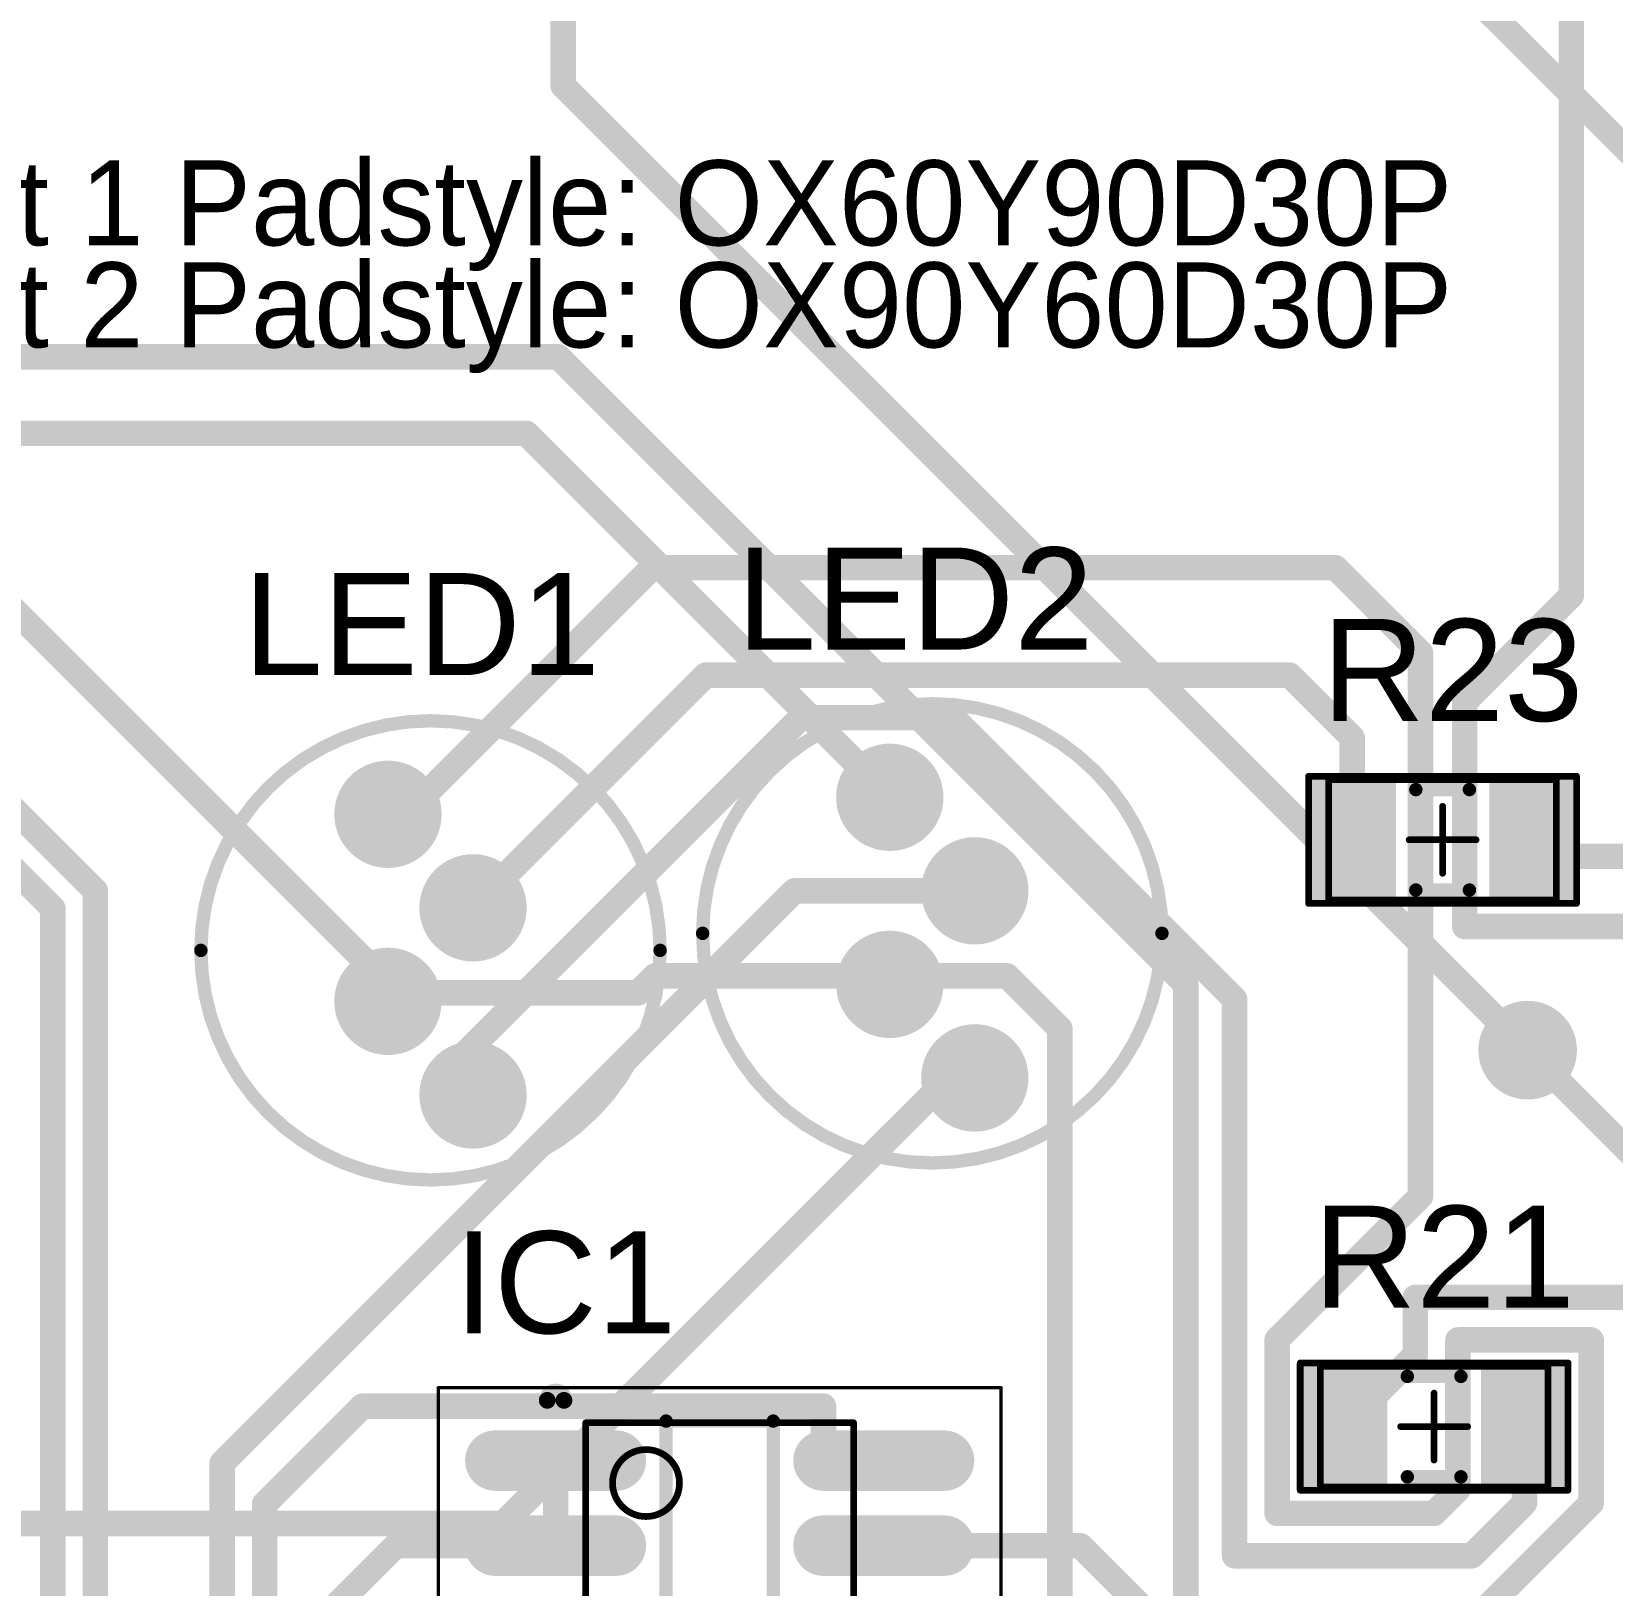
# Model space of a CAD drawing. Header units: millimetres. Extents: x 2.52 to 5.37, y 1.66 to 4.63.
# Drawn here: x 3.835 to 4.765, y 2.72 to 3.633 of the extents above; entities that cross this region are included whole.
import ezdxf

# ---------------------------------------------------------------- set-up
doc = ezdxf.new("R2010")
doc.units = ezdxf.units.MM
doc.header["$MEASUREMENT"] = 0
for name, color, linetype in [('BottomLayer', 5, 'Continuous'), ('BottomSolder', 6, 'Continuous'), ('Mechanical13', 56, 'Continuous'), ('Mechanical15', 56, 'Continuous'), ('Mechanical7', 56, 'Continuous'), ('MultiLayer', 9, 'Continuous'), ('PadHoleLayer', 156, 'Continuous'), ('TopLayer', 1, 'Continuous'), ('TopOverlay', 2, 'Continuous'), ('TopPaste', 8, 'Continuous'), ('TopSolder', 216, 'Continuous'), ('ViaHoleLayer', 16, 'Continuous')]:
    doc.layers.add(name, color=color, linetype=linetype)
doc.styles.add('Arial', font='arial.ttf', dxfattribs={"height": 0.2})

# ---------------------------------------------------------------- blocks, each defined once
blk = doc.blocks.new('L_154A4SUREQBFZGEC_1')
at = {"layer": 'BottomLayer'}
h = blk.add_hatch(color=5, dxfattribs=at)
edge = h.paths.add_edge_path()
edge.add_arc((-0.025, 0.08), 0.02756, 0, 360)
h = blk.add_hatch(color=5, dxfattribs=at)
edge = h.paths.add_edge_path()
edge.add_arc((0.025, 0.025), 0.02756, 0, 360)
h = blk.add_hatch(color=5, dxfattribs=at)
edge = h.paths.add_edge_path()
edge.add_arc((-0.025, -0.03), 0.02756, 0, 360)
h = blk.add_hatch(color=5, dxfattribs=at)
edge = h.paths.add_edge_path()
edge.add_arc((0.025, -0.085), 0.02756, 0, 360)
at = {"layer": 'BottomSolder'}
h = blk.add_hatch(color=6, dxfattribs=at)
edge = h.paths.add_edge_path()
edge.add_arc((-0.025, 0.08), 0.03156, 0, 360)
h = blk.add_hatch(color=6, dxfattribs=at)
edge = h.paths.add_edge_path()
edge.add_arc((0.025, 0.025), 0.03156, 0, 360)
h = blk.add_hatch(color=6, dxfattribs=at)
edge = h.paths.add_edge_path()
edge.add_arc((-0.025, -0.03), 0.03156, 0, 360)
h = blk.add_hatch(color=6, dxfattribs=at)
edge = h.paths.add_edge_path()
edge.add_arc((0.025, -0.085), 0.03156, 0, 360)
at = {"layer": 'MultiLayer'}
h = blk.add_hatch(color=9, dxfattribs=at)
edge = h.paths.add_edge_path()
edge.add_arc((-0.025, 0.08), 0.02756, 0, 360)
h = blk.add_hatch(color=9, dxfattribs=at)
edge = h.paths.add_edge_path()
edge.add_arc((0.025, 0.025), 0.02756, 0, 360)
h = blk.add_hatch(color=9, dxfattribs=at)
edge = h.paths.add_edge_path()
edge.add_arc((-0.025, -0.03), 0.02756, 0, 360)
h = blk.add_hatch(color=9, dxfattribs=at)
edge = h.paths.add_edge_path()
edge.add_arc((0.025, -0.085), 0.02756, 0, 360)
at = {"layer": 'PadHoleLayer'}
h = blk.add_hatch(color=156, dxfattribs=at)
edge = h.paths.add_edge_path()
edge.add_arc((-0.025, 0.08), 0.0175, 0, 360)
h = blk.add_hatch(color=156, dxfattribs=at)
edge = h.paths.add_edge_path()
edge.add_arc((0.025, 0.025), 0.0175, 0, 360)
h = blk.add_hatch(color=156, dxfattribs=at)
edge = h.paths.add_edge_path()
edge.add_arc((-0.025, -0.03), 0.0175, 0, 360)
h = blk.add_hatch(color=156, dxfattribs=at)
edge = h.paths.add_edge_path()
edge.add_arc((0.025, -0.085), 0.0175, 0, 360)
at = {"layer": 'TopLayer'}
h = blk.add_hatch(color=1, dxfattribs=at)
edge = h.paths.add_edge_path()
edge.add_arc((-0.025, 0.08), 0.02756, 0, 360)
h = blk.add_hatch(color=1, dxfattribs=at)
edge = h.paths.add_edge_path()
edge.add_arc((0.025, 0.025), 0.02756, 0, 360)
h = blk.add_hatch(color=1, dxfattribs=at)
edge = h.paths.add_edge_path()
edge.add_arc((-0.025, -0.03), 0.02756, 0, 360)
h = blk.add_hatch(color=1, dxfattribs=at)
edge = h.paths.add_edge_path()
edge.add_arc((0.025, -0.085), 0.02756, 0, 360)
at = {"layer": 'TopSolder'}
h = blk.add_hatch(color=216, dxfattribs=at)
edge = h.paths.add_edge_path()
edge.add_arc((-0.025, 0.08), 0.03156, 0, 360)
h = blk.add_hatch(color=216, dxfattribs=at)
edge = h.paths.add_edge_path()
edge.add_arc((0.025, 0.025), 0.03156, 0, 360)
h = blk.add_hatch(color=216, dxfattribs=at)
edge = h.paths.add_edge_path()
edge.add_arc((-0.025, -0.03), 0.03156, 0, 360)
h = blk.add_hatch(color=216, dxfattribs=at)
edge = h.paths.add_edge_path()
edge.add_arc((0.025, -0.085), 0.03156, 0, 360)
at = {"layer": 'Mechanical13'}
for points, const_width in [([(0.135, 0, 1), (-0.135, 0, 1)], 0.00787), ([(-0.13697, 0, 1), (-0.13303, 0, 1)], 0.00394), ([(0.13303, 0, 1), (0.13697, 0, 1)], 0.00394)]:
    blk.add_lwpolyline(points, format="xyb", close=True, dxfattribs=dict(at, const_width=const_width))
at = {"layer": 'TopOverlay'}
for points, const_width in [([(0.135, 0, 1), (-0.135, 0, 1)], 0.00787), ([(-0.13697, 0, 1), (-0.13303, 0, 1)], 0.00394), ([(0.13303, 0, 1), (0.13697, 0, 1)], 0.00394)]:
    blk.add_lwpolyline(points, format="xyb", close=True, dxfattribs=dict(at, const_width=const_width))
blk = doc.blocks.new('C1206_11')
at = {"layer": 'TopLayer'}
for points in [[(-0.0748, -0.03346), (-0.0748, 0.03346), (-0.0315, 0.03346), (-0.0315, -0.03346)], [(0.0315, -0.03346), (0.0315, 0.03346), (0.0748, 0.03346), (0.0748, -0.03346)]]:
    blk.add_hatch(color=1, dxfattribs=at).paths.add_polyline_path(points)
at = {"layer": 'TopPaste'}
for points in [[(-0.0748, -0.03346), (-0.0748, 0.03346), (-0.0315, 0.03346), (-0.0315, -0.03346)], [(0.0315, -0.03346), (0.0315, 0.03346), (0.0748, 0.03346), (0.0748, -0.03346)]]:
    blk.add_hatch(color=8, dxfattribs=at).paths.add_polyline_path(points)
at = {"layer": 'TopSolder'}
for points in [[(-0.0788, -0.03746), (-0.0788, 0.03746), (-0.0275, 0.03746), (-0.0275, -0.03746)], [(0.0275, -0.03746), (0.0275, 0.03746), (0.0788, 0.03746), (0.0788, -0.03746)]]:
    blk.add_hatch(color=216, dxfattribs=at).paths.add_polyline_path(points)
at = {"layer": 'Mechanical13', "const_width": 0.00394}
for points in [[(0.06693, 0.03543), (-0.06693, 0.03543)], [(-0.06693, 0.03543), (-0.06693, -0.03543)], [(0.06693, 0.03543), (0.06693, -0.03543)], [(0.06693, -0.03543), (-0.06693, -0.03543)]]:
    blk.add_lwpolyline(points, dxfattribs=at)
at = {"layer": 'Mechanical13', "const_width": 0.00197}
for points in [[(-0.06791, 0.03543, 1), (-0.06594, 0.03543, 1)], [(-0.06791, 0.03543, 1), (-0.06594, 0.03543, 1)], [(0.06594, 0.03543, 1), (0.06791, 0.03543, 1)], [(0.06594, 0.03543, 1), (0.06791, 0.03543, 1)], [(-0.06791, -0.03543, 1), (-0.06594, -0.03543, 1)], [(-0.06791, -0.03543, 1), (-0.06594, -0.03543, 1)], [(0.06594, -0.03543, 1), (0.06791, -0.03543, 1)], [(0.06594, -0.03543, 1), (0.06791, -0.03543, 1)]]:
    blk.add_lwpolyline(points, format="xyb", close=True, dxfattribs=at)
at = {"layer": 'Mechanical15', "const_width": 0.00394}
for points in [[(0.07874, 0.0374), (-0.07874, 0.0374)], [(-0.07874, 0.0374), (-0.07874, -0.0374)], [(0.07874, 0.0374), (0.07874, -0.0374)], [(0, 0.01969), (0, -0.01969)], [(0.01969, 0), (-0.01969, 0)], [(0.07874, -0.0374), (-0.07874, -0.0374)]]:
    blk.add_lwpolyline(points, dxfattribs=at)
at = {"layer": 'Mechanical15', "const_width": 0.00197}
for points in [[(-0.07972, 0.0374, 1), (-0.07776, 0.0374, 1)], [(-0.07972, 0.0374, 1), (-0.07776, 0.0374, 1)], [(0.07776, 0.0374, 1), (0.07972, 0.0374, 1)], [(0.07776, 0.0374, 1), (0.07972, 0.0374, 1)], [(-0.00098, 0.01969, 1), (0.00098, 0.01969, 1)], [(-0.02067, 0, 1), (-0.0187, 0, 1)], [(0.0187, 0, 1), (0.02067, 0, 1)], [(-0.00098, -0.01969, 1), (0.00098, -0.01969, 1)], [(-0.07972, -0.0374, 1), (-0.07776, -0.0374, 1)], [(-0.07972, -0.0374, 1), (-0.07776, -0.0374, 1)], [(0.07776, -0.0374, 1), (0.07972, -0.0374, 1)], [(0.07776, -0.0374, 1), (0.07972, -0.0374, 1)]]:
    blk.add_lwpolyline(points, format="xyb", close=True, dxfattribs=at)
at = {"layer": 'TopOverlay', "const_width": 0.00787}
for points in [[(0.01575, 0.02953), (-0.01575, 0.02953)], [(0.01575, -0.02953), (-0.01575, -0.02953)]]:
    blk.add_lwpolyline(points, dxfattribs=at)
at = {"layer": 'TopOverlay', "const_width": 0.00394}
for points in [[(-0.01772, 0.02953, 1), (-0.01378, 0.02953, 1)], [(0.01378, 0.02953, 1), (0.01772, 0.02953, 1)], [(-0.01772, -0.02953, 1), (-0.01378, -0.02953, 1)], [(0.01378, -0.02953, 1), (0.01772, -0.02953, 1)]]:
    blk.add_lwpolyline(points, format="xyb", close=True, dxfattribs=at)
blk = doc.blocks.new('C1206_13')
at = {"layer": 'TopLayer'}
for points in [[(-0.0748, -0.03346), (-0.0748, 0.03346), (-0.0315, 0.03346), (-0.0315, -0.03346)], [(0.0315, -0.03346), (0.0315, 0.03346), (0.0748, 0.03346), (0.0748, -0.03346)]]:
    blk.add_hatch(color=1, dxfattribs=at).paths.add_polyline_path(points)
at = {"layer": 'TopPaste'}
for points in [[(-0.0748, -0.03346), (-0.0748, 0.03346), (-0.0315, 0.03346), (-0.0315, -0.03346)], [(0.0315, -0.03346), (0.0315, 0.03346), (0.0748, 0.03346), (0.0748, -0.03346)]]:
    blk.add_hatch(color=8, dxfattribs=at).paths.add_polyline_path(points)
at = {"layer": 'TopSolder'}
for points in [[(-0.0788, -0.03746), (-0.0788, 0.03746), (-0.0275, 0.03746), (-0.0275, -0.03746)], [(0.0275, -0.03746), (0.0275, 0.03746), (0.0788, 0.03746), (0.0788, -0.03746)]]:
    blk.add_hatch(color=216, dxfattribs=at).paths.add_polyline_path(points)
at = {"layer": 'Mechanical13', "const_width": 0.00394}
for points in [[(-0.06693, 0.03543), (0.06693, 0.03543)], [(-0.06693, -0.03543), (-0.06693, 0.03543)], [(0.06693, -0.03543), (0.06693, 0.03543)], [(-0.06693, -0.03543), (0.06693, -0.03543)]]:
    blk.add_lwpolyline(points, dxfattribs=at)
at = {"layer": 'Mechanical13', "const_width": 0.00197}
for points in [[(-0.06791, 0.03543, 1), (-0.06594, 0.03543, 1)], [(-0.06791, 0.03543, 1), (-0.06594, 0.03543, 1)], [(0.06594, 0.03543, 1), (0.06791, 0.03543, 1)], [(0.06594, 0.03543, 1), (0.06791, 0.03543, 1)], [(-0.06791, -0.03543, 1), (-0.06594, -0.03543, 1)], [(-0.06791, -0.03543, 1), (-0.06594, -0.03543, 1)], [(0.06594, -0.03543, 1), (0.06791, -0.03543, 1)], [(0.06594, -0.03543, 1), (0.06791, -0.03543, 1)]]:
    blk.add_lwpolyline(points, format="xyb", close=True, dxfattribs=at)
at = {"layer": 'Mechanical15', "const_width": 0.00394}
for points in [[(-0.07874, 0.0374), (0.07874, 0.0374)], [(-0.07874, -0.0374), (-0.07874, 0.0374)], [(0.07874, -0.0374), (0.07874, 0.0374)], [(0, -0.01969), (0, 0.01969)], [(-0.01969, 0), (0.01969, 0)], [(-0.07874, -0.0374), (0.07874, -0.0374)]]:
    blk.add_lwpolyline(points, dxfattribs=at)
at = {"layer": 'Mechanical15', "const_width": 0.00197}
for points in [[(-0.07972, 0.0374, 1), (-0.07776, 0.0374, 1)], [(-0.07972, 0.0374, 1), (-0.07776, 0.0374, 1)], [(0.07776, 0.0374, 1), (0.07972, 0.0374, 1)], [(0.07776, 0.0374, 1), (0.07972, 0.0374, 1)], [(-0.00098, 0.01969, 1), (0.00098, 0.01969, 1)], [(-0.02067, 0, 1), (-0.0187, 0, 1)], [(0.0187, 0, 1), (0.02067, 0, 1)], [(-0.00098, -0.01969, 1), (0.00098, -0.01969, 1)], [(-0.07972, -0.0374, 1), (-0.07776, -0.0374, 1)], [(-0.07972, -0.0374, 1), (-0.07776, -0.0374, 1)], [(0.07776, -0.0374, 1), (0.07972, -0.0374, 1)], [(0.07776, -0.0374, 1), (0.07972, -0.0374, 1)]]:
    blk.add_lwpolyline(points, format="xyb", close=True, dxfattribs=at)
at = {"layer": 'TopOverlay', "const_width": 0.00787}
for points in [[(-0.01575, 0.02953), (0.01575, 0.02953)], [(-0.01575, -0.02953), (0.01575, -0.02953)]]:
    blk.add_lwpolyline(points, dxfattribs=at)
at = {"layer": 'TopOverlay', "const_width": 0.00394}
for points in [[(-0.01772, 0.02953, 1), (-0.01378, 0.02953, 1)], [(0.01378, 0.02953, 1), (0.01772, 0.02953, 1)], [(-0.01772, -0.02953, 1), (-0.01378, -0.02953, 1)], [(0.01378, -0.02953, 1), (0.01772, -0.02953, 1)]]:
    blk.add_lwpolyline(points, format="xyb", close=True, dxfattribs=at)
blk = doc.blocks.new('L_154A4SUREQBFZGEC_31')
at = {"layer": 'BottomLayer'}
h = blk.add_hatch(color=5, dxfattribs=at)
edge = h.paths.add_edge_path()
edge.add_arc((-0.025, 0.08), 0.02756, 0, 360)
h = blk.add_hatch(color=5, dxfattribs=at)
edge = h.paths.add_edge_path()
edge.add_arc((0.025, 0.025), 0.02756, 0, 360)
h = blk.add_hatch(color=5, dxfattribs=at)
edge = h.paths.add_edge_path()
edge.add_arc((-0.025, -0.03), 0.02756, 0, 360)
h = blk.add_hatch(color=5, dxfattribs=at)
edge = h.paths.add_edge_path()
edge.add_arc((0.025, -0.085), 0.02756, 0, 360)
at = {"layer": 'BottomSolder'}
h = blk.add_hatch(color=6, dxfattribs=at)
edge = h.paths.add_edge_path()
edge.add_arc((-0.025, 0.08), 0.03156, 0, 360)
h = blk.add_hatch(color=6, dxfattribs=at)
edge = h.paths.add_edge_path()
edge.add_arc((0.025, 0.025), 0.03156, 0, 360)
h = blk.add_hatch(color=6, dxfattribs=at)
edge = h.paths.add_edge_path()
edge.add_arc((-0.025, -0.03), 0.03156, 0, 360)
h = blk.add_hatch(color=6, dxfattribs=at)
edge = h.paths.add_edge_path()
edge.add_arc((0.025, -0.085), 0.03156, 0, 360)
at = {"layer": 'MultiLayer'}
h = blk.add_hatch(color=9, dxfattribs=at)
edge = h.paths.add_edge_path()
edge.add_arc((-0.025, 0.08), 0.02756, 0, 360)
h = blk.add_hatch(color=9, dxfattribs=at)
edge = h.paths.add_edge_path()
edge.add_arc((0.025, 0.025), 0.02756, 0, 360)
h = blk.add_hatch(color=9, dxfattribs=at)
edge = h.paths.add_edge_path()
edge.add_arc((-0.025, -0.03), 0.02756, 0, 360)
h = blk.add_hatch(color=9, dxfattribs=at)
edge = h.paths.add_edge_path()
edge.add_arc((0.025, -0.085), 0.02756, 0, 360)
at = {"layer": 'PadHoleLayer'}
h = blk.add_hatch(color=156, dxfattribs=at)
edge = h.paths.add_edge_path()
edge.add_arc((-0.025, 0.08), 0.0175, 0, 360)
h = blk.add_hatch(color=156, dxfattribs=at)
edge = h.paths.add_edge_path()
edge.add_arc((0.025, 0.025), 0.0175, 0, 360)
h = blk.add_hatch(color=156, dxfattribs=at)
edge = h.paths.add_edge_path()
edge.add_arc((-0.025, -0.03), 0.0175, 0, 360)
h = blk.add_hatch(color=156, dxfattribs=at)
edge = h.paths.add_edge_path()
edge.add_arc((0.025, -0.085), 0.0175, 0, 360)
at = {"layer": 'TopLayer'}
h = blk.add_hatch(color=1, dxfattribs=at)
edge = h.paths.add_edge_path()
edge.add_arc((-0.025, 0.08), 0.02756, 0, 360)
h = blk.add_hatch(color=1, dxfattribs=at)
edge = h.paths.add_edge_path()
edge.add_arc((0.025, 0.025), 0.02756, 0, 360)
h = blk.add_hatch(color=1, dxfattribs=at)
edge = h.paths.add_edge_path()
edge.add_arc((-0.025, -0.03), 0.02756, 0, 360)
h = blk.add_hatch(color=1, dxfattribs=at)
edge = h.paths.add_edge_path()
edge.add_arc((0.025, -0.085), 0.02756, 0, 360)
at = {"layer": 'TopSolder'}
h = blk.add_hatch(color=216, dxfattribs=at)
edge = h.paths.add_edge_path()
edge.add_arc((-0.025, 0.08), 0.03156, 0, 360)
h = blk.add_hatch(color=216, dxfattribs=at)
edge = h.paths.add_edge_path()
edge.add_arc((0.025, 0.025), 0.03156, 0, 360)
h = blk.add_hatch(color=216, dxfattribs=at)
edge = h.paths.add_edge_path()
edge.add_arc((-0.025, -0.03), 0.03156, 0, 360)
h = blk.add_hatch(color=216, dxfattribs=at)
edge = h.paths.add_edge_path()
edge.add_arc((0.025, -0.085), 0.03156, 0, 360)
at = {"layer": 'Mechanical13'}
for points, const_width in [([(0.135, 0, 1), (-0.135, 0, 1)], 0.00787), ([(-0.13697, 0, 1), (-0.13303, 0, 1)], 0.00394), ([(0.13303, 0, 1), (0.13697, 0, 1)], 0.00394)]:
    blk.add_lwpolyline(points, format="xyb", close=True, dxfattribs=dict(at, const_width=const_width))
at = {"layer": 'TopOverlay'}
for points, const_width in [([(0.135, 0, 1), (-0.135, 0, 1)], 0.00787), ([(-0.13697, 0, 1), (-0.13303, 0, 1)], 0.00394), ([(0.13303, 0, 1), (0.13697, 0, 1)], 0.00394)]:
    blk.add_lwpolyline(points, format="xyb", close=True, dxfattribs=dict(at, const_width=const_width))
blk = doc.blocks.new('SOIC_SL14_M_45')
at = {"layer": 'TopLayer'}
h = blk.add_hatch(color=1, dxfattribs=at)
edge = h.paths.add_edge_path()
edge.add_arc((-0.06102, 0.15), 0.01378, 270, 450)
edge.add_line((-0.06102, 0.16378), (-0.13189, 0.16378))
edge.add_arc((-0.13189, 0.15), 0.01378, 90, 270)
edge.add_line((-0.13189, 0.13622), (-0.06102, 0.13622))
h = blk.add_hatch(color=1, dxfattribs=at)
edge = h.paths.add_edge_path()
edge.add_arc((0.13189, 0.15), 0.01378, 270, 450)
edge.add_line((0.13189, 0.16378), (0.06102, 0.16378))
edge.add_arc((0.06102, 0.15), 0.01378, 90, 270)
edge.add_line((0.06102, 0.13622), (0.13189, 0.13622))
h = blk.add_hatch(color=1, dxfattribs=at)
edge = h.paths.add_edge_path()
edge.add_arc((-0.06102, 0.1), 0.01378, 270, 450)
edge.add_line((-0.06102, 0.11378), (-0.13189, 0.11378))
edge.add_arc((-0.13189, 0.1), 0.01378, 90, 270)
edge.add_line((-0.13189, 0.08622), (-0.06102, 0.08622))
h = blk.add_hatch(color=1, dxfattribs=at)
edge = h.paths.add_edge_path()
edge.add_arc((0.13189, 0.1), 0.01378, 270, 450)
edge.add_line((0.13189, 0.11378), (0.06102, 0.11378))
edge.add_arc((0.06102, 0.1), 0.01378, 90, 270)
edge.add_line((0.06102, 0.08622), (0.13189, 0.08622))
h = blk.add_hatch(color=1, dxfattribs=at)
edge = h.paths.add_edge_path()
edge.add_arc((-0.06102, 0.05), 0.01378, 270, 450)
edge.add_line((-0.06102, 0.06378), (-0.13189, 0.06378))
edge.add_arc((-0.13189, 0.05), 0.01378, 90, 270)
edge.add_line((-0.13189, 0.03622), (-0.06102, 0.03622))
h = blk.add_hatch(color=1, dxfattribs=at)
edge = h.paths.add_edge_path()
edge.add_arc((0.13189, 0.05), 0.01378, 270, 450)
edge.add_line((0.13189, 0.06378), (0.06102, 0.06378))
edge.add_arc((0.06102, 0.05), 0.01378, 90, 270)
edge.add_line((0.06102, 0.03622), (0.13189, 0.03622))
h = blk.add_hatch(color=1, dxfattribs=at)
edge = h.paths.add_edge_path()
edge.add_arc((-0.06102, 0), 0.01378, 270, 450)
edge.add_line((-0.06102, 0.01378), (-0.13189, 0.01378))
edge.add_arc((-0.13189, 0), 0.01378, 90, 270)
edge.add_line((-0.13189, -0.01378), (-0.06102, -0.01378))
h = blk.add_hatch(color=1, dxfattribs=at)
edge = h.paths.add_edge_path()
edge.add_arc((0.13189, 0), 0.01378, 270, 450)
edge.add_line((0.13189, 0.01378), (0.06102, 0.01378))
edge.add_arc((0.06102, 0), 0.01378, 90, 270)
edge.add_line((0.06102, -0.01378), (0.13189, -0.01378))
h = blk.add_hatch(color=1, dxfattribs=at)
edge = h.paths.add_edge_path()
edge.add_arc((-0.06102, -0.05), 0.01378, 270, 450)
edge.add_line((-0.06102, -0.03622), (-0.13189, -0.03622))
edge.add_arc((-0.13189, -0.05), 0.01378, 90, 270)
edge.add_line((-0.13189, -0.06378), (-0.06102, -0.06378))
h = blk.add_hatch(color=1, dxfattribs=at)
edge = h.paths.add_edge_path()
edge.add_arc((0.13189, -0.05), 0.01378, 270, 450)
edge.add_line((0.13189, -0.03622), (0.06102, -0.03622))
edge.add_arc((0.06102, -0.05), 0.01378, 90, 270)
edge.add_line((0.06102, -0.06378), (0.13189, -0.06378))
h = blk.add_hatch(color=1, dxfattribs=at)
edge = h.paths.add_edge_path()
edge.add_arc((-0.06102, -0.1), 0.01378, 270, 450)
edge.add_line((-0.06102, -0.08622), (-0.13189, -0.08622))
edge.add_arc((-0.13189, -0.1), 0.01378, 90, 270)
edge.add_line((-0.13189, -0.11378), (-0.06102, -0.11378))
h = blk.add_hatch(color=1, dxfattribs=at)
edge = h.paths.add_edge_path()
edge.add_arc((0.13189, -0.1), 0.01378, 270, 450)
edge.add_line((0.13189, -0.08622), (0.06102, -0.08622))
edge.add_arc((0.06102, -0.1), 0.01378, 90, 270)
edge.add_line((0.06102, -0.11378), (0.13189, -0.11378))
h = blk.add_hatch(color=1, dxfattribs=at)
edge = h.paths.add_edge_path()
edge.add_arc((-0.06102, -0.15), 0.01378, 270, 450)
edge.add_line((-0.06102, -0.13622), (-0.13189, -0.13622))
edge.add_arc((-0.13189, -0.15), 0.01378, 90, 270)
edge.add_line((-0.13189, -0.16378), (-0.06102, -0.16378))
h = blk.add_hatch(color=1, dxfattribs=at)
edge = h.paths.add_edge_path()
edge.add_arc((0.13189, -0.15), 0.01378, 270, 450)
edge.add_line((0.13189, -0.13622), (0.06102, -0.13622))
edge.add_arc((0.06102, -0.15), 0.01378, 90, 270)
edge.add_line((0.06102, -0.16378), (0.13189, -0.16378))
at = {"layer": 'TopPaste'}
h = blk.add_hatch(color=8, dxfattribs=at)
edge = h.paths.add_edge_path()
edge.add_arc((-0.06102, 0.15), 0.01378, 270, 450)
edge.add_line((-0.06102, 0.16378), (-0.13189, 0.16378))
edge.add_arc((-0.13189, 0.15), 0.01378, 90, 270)
edge.add_line((-0.13189, 0.13622), (-0.06102, 0.13622))
h = blk.add_hatch(color=8, dxfattribs=at)
edge = h.paths.add_edge_path()
edge.add_arc((0.13189, 0.15), 0.01378, 270, 450)
edge.add_line((0.13189, 0.16378), (0.06102, 0.16378))
edge.add_arc((0.06102, 0.15), 0.01378, 90, 270)
edge.add_line((0.06102, 0.13622), (0.13189, 0.13622))
h = blk.add_hatch(color=8, dxfattribs=at)
edge = h.paths.add_edge_path()
edge.add_arc((-0.06102, 0.1), 0.01378, 270, 450)
edge.add_line((-0.06102, 0.11378), (-0.13189, 0.11378))
edge.add_arc((-0.13189, 0.1), 0.01378, 90, 270)
edge.add_line((-0.13189, 0.08622), (-0.06102, 0.08622))
h = blk.add_hatch(color=8, dxfattribs=at)
edge = h.paths.add_edge_path()
edge.add_arc((0.13189, 0.1), 0.01378, 270, 450)
edge.add_line((0.13189, 0.11378), (0.06102, 0.11378))
edge.add_arc((0.06102, 0.1), 0.01378, 90, 270)
edge.add_line((0.06102, 0.08622), (0.13189, 0.08622))
h = blk.add_hatch(color=8, dxfattribs=at)
edge = h.paths.add_edge_path()
edge.add_arc((-0.06102, 0.05), 0.01378, 270, 450)
edge.add_line((-0.06102, 0.06378), (-0.13189, 0.06378))
edge.add_arc((-0.13189, 0.05), 0.01378, 90, 270)
edge.add_line((-0.13189, 0.03622), (-0.06102, 0.03622))
h = blk.add_hatch(color=8, dxfattribs=at)
edge = h.paths.add_edge_path()
edge.add_arc((0.13189, 0.05), 0.01378, 270, 450)
edge.add_line((0.13189, 0.06378), (0.06102, 0.06378))
edge.add_arc((0.06102, 0.05), 0.01378, 90, 270)
edge.add_line((0.06102, 0.03622), (0.13189, 0.03622))
h = blk.add_hatch(color=8, dxfattribs=at)
edge = h.paths.add_edge_path()
edge.add_arc((-0.06102, 0), 0.01378, 270, 450)
edge.add_line((-0.06102, 0.01378), (-0.13189, 0.01378))
edge.add_arc((-0.13189, 0), 0.01378, 90, 270)
edge.add_line((-0.13189, -0.01378), (-0.06102, -0.01378))
h = blk.add_hatch(color=8, dxfattribs=at)
edge = h.paths.add_edge_path()
edge.add_arc((0.13189, 0), 0.01378, 270, 450)
edge.add_line((0.13189, 0.01378), (0.06102, 0.01378))
edge.add_arc((0.06102, 0), 0.01378, 90, 270)
edge.add_line((0.06102, -0.01378), (0.13189, -0.01378))
h = blk.add_hatch(color=8, dxfattribs=at)
edge = h.paths.add_edge_path()
edge.add_arc((-0.06102, -0.05), 0.01378, 270, 450)
edge.add_line((-0.06102, -0.03622), (-0.13189, -0.03622))
edge.add_arc((-0.13189, -0.05), 0.01378, 90, 270)
edge.add_line((-0.13189, -0.06378), (-0.06102, -0.06378))
h = blk.add_hatch(color=8, dxfattribs=at)
edge = h.paths.add_edge_path()
edge.add_arc((0.13189, -0.05), 0.01378, 270, 450)
edge.add_line((0.13189, -0.03622), (0.06102, -0.03622))
edge.add_arc((0.06102, -0.05), 0.01378, 90, 270)
edge.add_line((0.06102, -0.06378), (0.13189, -0.06378))
h = blk.add_hatch(color=8, dxfattribs=at)
edge = h.paths.add_edge_path()
edge.add_arc((-0.06102, -0.1), 0.01378, 270, 450)
edge.add_line((-0.06102, -0.08622), (-0.13189, -0.08622))
edge.add_arc((-0.13189, -0.1), 0.01378, 90, 270)
edge.add_line((-0.13189, -0.11378), (-0.06102, -0.11378))
h = blk.add_hatch(color=8, dxfattribs=at)
edge = h.paths.add_edge_path()
edge.add_arc((0.13189, -0.1), 0.01378, 270, 450)
edge.add_line((0.13189, -0.08622), (0.06102, -0.08622))
edge.add_arc((0.06102, -0.1), 0.01378, 90, 270)
edge.add_line((0.06102, -0.11378), (0.13189, -0.11378))
h = blk.add_hatch(color=8, dxfattribs=at)
edge = h.paths.add_edge_path()
edge.add_arc((-0.06102, -0.15), 0.01378, 270, 450)
edge.add_line((-0.06102, -0.13622), (-0.13189, -0.13622))
edge.add_arc((-0.13189, -0.15), 0.01378, 90, 270)
edge.add_line((-0.13189, -0.16378), (-0.06102, -0.16378))
h = blk.add_hatch(color=8, dxfattribs=at)
edge = h.paths.add_edge_path()
edge.add_arc((0.13189, -0.15), 0.01378, 270, 450)
edge.add_line((0.13189, -0.13622), (0.06102, -0.13622))
edge.add_arc((0.06102, -0.15), 0.01378, 90, 270)
edge.add_line((0.06102, -0.16378), (0.13189, -0.16378))
at = {"layer": 'TopSolder'}
h = blk.add_hatch(color=216, dxfattribs=at)
edge = h.paths.add_edge_path()
edge.add_arc((-0.06102, 0.15), 0.01778, 270, 450)
edge.add_line((-0.06102, 0.16778), (-0.13189, 0.16778))
edge.add_arc((-0.13189, 0.15), 0.01778, 90, 270)
edge.add_line((-0.13189, 0.13222), (-0.06102, 0.13222))
h = blk.add_hatch(color=216, dxfattribs=at)
edge = h.paths.add_edge_path()
edge.add_arc((0.13189, 0.15), 0.01778, 270, 450)
edge.add_line((0.13189, 0.16778), (0.06102, 0.16778))
edge.add_arc((0.06102, 0.15), 0.01778, 90, 270)
edge.add_line((0.06102, 0.13222), (0.13189, 0.13222))
h = blk.add_hatch(color=216, dxfattribs=at)
edge = h.paths.add_edge_path()
edge.add_arc((-0.06102, 0.1), 0.01778, 270, 450)
edge.add_line((-0.06102, 0.11778), (-0.13189, 0.11778))
edge.add_arc((-0.13189, 0.1), 0.01778, 90, 270)
edge.add_line((-0.13189, 0.08222), (-0.06102, 0.08222))
h = blk.add_hatch(color=216, dxfattribs=at)
edge = h.paths.add_edge_path()
edge.add_arc((0.13189, 0.1), 0.01778, 270, 450)
edge.add_line((0.13189, 0.11778), (0.06102, 0.11778))
edge.add_arc((0.06102, 0.1), 0.01778, 90, 270)
edge.add_line((0.06102, 0.08222), (0.13189, 0.08222))
h = blk.add_hatch(color=216, dxfattribs=at)
edge = h.paths.add_edge_path()
edge.add_arc((-0.06102, 0.05), 0.01778, 270, 450)
edge.add_line((-0.06102, 0.06778), (-0.13189, 0.06778))
edge.add_arc((-0.13189, 0.05), 0.01778, 90, 270)
edge.add_line((-0.13189, 0.03222), (-0.06102, 0.03222))
h = blk.add_hatch(color=216, dxfattribs=at)
edge = h.paths.add_edge_path()
edge.add_arc((0.13189, 0.05), 0.01778, 270, 450)
edge.add_line((0.13189, 0.06778), (0.06102, 0.06778))
edge.add_arc((0.06102, 0.05), 0.01778, 90, 270)
edge.add_line((0.06102, 0.03222), (0.13189, 0.03222))
h = blk.add_hatch(color=216, dxfattribs=at)
edge = h.paths.add_edge_path()
edge.add_arc((-0.06102, 0), 0.01778, 270, 450)
edge.add_line((-0.06102, 0.01778), (-0.13189, 0.01778))
edge.add_arc((-0.13189, 0), 0.01778, 90, 270)
edge.add_line((-0.13189, -0.01778), (-0.06102, -0.01778))
h = blk.add_hatch(color=216, dxfattribs=at)
edge = h.paths.add_edge_path()
edge.add_arc((0.13189, 0), 0.01778, 270, 450)
edge.add_line((0.13189, 0.01778), (0.06102, 0.01778))
edge.add_arc((0.06102, 0), 0.01778, 90, 270)
edge.add_line((0.06102, -0.01778), (0.13189, -0.01778))
h = blk.add_hatch(color=216, dxfattribs=at)
edge = h.paths.add_edge_path()
edge.add_arc((-0.06102, -0.05), 0.01778, 270, 450)
edge.add_line((-0.06102, -0.03222), (-0.13189, -0.03222))
edge.add_arc((-0.13189, -0.05), 0.01778, 90, 270)
edge.add_line((-0.13189, -0.06778), (-0.06102, -0.06778))
h = blk.add_hatch(color=216, dxfattribs=at)
edge = h.paths.add_edge_path()
edge.add_arc((0.13189, -0.05), 0.01778, 270, 450)
edge.add_line((0.13189, -0.03222), (0.06102, -0.03222))
edge.add_arc((0.06102, -0.05), 0.01778, 90, 270)
edge.add_line((0.06102, -0.06778), (0.13189, -0.06778))
h = blk.add_hatch(color=216, dxfattribs=at)
edge = h.paths.add_edge_path()
edge.add_arc((-0.06102, -0.1), 0.01778, 270, 450)
edge.add_line((-0.06102, -0.08222), (-0.13189, -0.08222))
edge.add_arc((-0.13189, -0.1), 0.01778, 90, 270)
edge.add_line((-0.13189, -0.11778), (-0.06102, -0.11778))
h = blk.add_hatch(color=216, dxfattribs=at)
edge = h.paths.add_edge_path()
edge.add_arc((0.13189, -0.1), 0.01778, 270, 450)
edge.add_line((0.13189, -0.08222), (0.06102, -0.08222))
edge.add_arc((0.06102, -0.1), 0.01778, 90, 270)
edge.add_line((0.06102, -0.11778), (0.13189, -0.11778))
h = blk.add_hatch(color=216, dxfattribs=at)
edge = h.paths.add_edge_path()
edge.add_arc((-0.06102, -0.15), 0.01778, 270, 450)
edge.add_line((-0.06102, -0.13222), (-0.13189, -0.13222))
edge.add_arc((-0.13189, -0.15), 0.01778, 90, 270)
edge.add_line((-0.13189, -0.16778), (-0.06102, -0.16778))
h = blk.add_hatch(color=216, dxfattribs=at)
edge = h.paths.add_edge_path()
edge.add_arc((0.13189, -0.15), 0.01778, 270, 450)
edge.add_line((0.13189, -0.13222), (0.06102, -0.13222))
edge.add_arc((0.06102, -0.15), 0.01778, 90, 270)
edge.add_line((0.06102, -0.16778), (0.13189, -0.16778))
at = {"layer": 'Mechanical13', "const_width": 0.00394}
for points in [[(-0.07874, 0.17224), (0.07874, 0.17224)], [(-0.07874, -0.17224), (-0.07874, 0.17224)], [(0.07874, -0.17224), (0.07874, 0.17224)], [(-0.07874, -0.17224), (0.07874, -0.17224)]]:
    blk.add_lwpolyline(points, dxfattribs=at)
at = {"layer": 'Mechanical13'}
for points, const_width in [([(-0.07972, 0.17224, 1), (-0.07776, 0.17224, 1)], 0.00197), ([(-0.07972, 0.17224, 1), (-0.07776, 0.17224, 1)], 0.00197), ([(0.07776, 0.17224, 1), (0.07972, 0.17224, 1)], 0.00197), ([(0.07776, 0.17224, 1), (0.07972, 0.17224, 1)], 0.00197), ([(-0.02362, 0.13681, 1), (-0.06299, 0.13681, 1)], 0.00394), ([(-0.06398, 0.13681, 1), (-0.06201, 0.13681, 1)], 0.00197), ([(-0.02461, 0.13681, 1), (-0.02264, 0.13681, 1)], 0.00197), ([(-0.07972, -0.17224, 1), (-0.07776, -0.17224, 1)], 0.00197), ([(-0.07972, -0.17224, 1), (-0.07776, -0.17224, 1)], 0.00197), ([(0.07776, -0.17224, 1), (0.07972, -0.17224, 1)], 0.00197), ([(0.07776, -0.17224, 1), (0.07972, -0.17224, 1)], 0.00197)]:
    blk.add_lwpolyline(points, format="xyb", close=True, dxfattribs=dict(at, const_width=const_width))
at = {"layer": 'Mechanical15'}
for points, const_width in [([(-0.16535, 0.19291), (0.16535, 0.19291)], 0.00197), ([(-0.16535, -0.19291), (-0.16535, 0.19291)], 0.00197), ([(0.16535, -0.19291), (0.16535, 0.19291)], 0.00197), ([(0, -0.01969), (0, 0.01969)], 0.00394), ([(-0.01969, 0), (0.01969, 0)], 0.00394), ([(-0.16535, -0.19291), (0.16535, -0.19291)], 0.00197)]:
    blk.add_lwpolyline(points, dxfattribs=dict(at, const_width=const_width))
for points, const_width in [([(-0.16585, 0.19291, 1), (-0.16486, 0.19291, 1)], 0.000984), ([(-0.16585, 0.19291, 1), (-0.16486, 0.19291, 1)], 0.000984), ([(0.16486, 0.19291, 1), (0.16585, 0.19291, 1)], 0.000984), ([(0.16486, 0.19291, 1), (0.16585, 0.19291, 1)], 0.000984), ([(-0.00098, 0.01969, 1), (0.00098, 0.01969, 1)], 0.00197), ([(-0.02067, 0, 1), (-0.0187, 0, 1)], 0.00197), ([(0.0187, 0, 1), (0.02067, 0, 1)], 0.00197), ([(-0.00098, -0.01969, 1), (0.00098, -0.01969, 1)], 0.00197), ([(-0.16585, -0.19291, 1), (-0.16486, -0.19291, 1)], 0.000984), ([(-0.16585, -0.19291, 1), (-0.16486, -0.19291, 1)], 0.000984), ([(0.16486, -0.19291, 1), (0.16585, -0.19291, 1)], 0.000984), ([(0.16486, -0.19291, 1), (0.16585, -0.19291, 1)], 0.000984)]:
    blk.add_lwpolyline(points, format="xyb", close=True, dxfattribs=dict(at, const_width=const_width))
at = {"layer": 'TopOverlay'}
for points, const_width in [([(-0.09154, 0.18543, 1), (-0.10138, 0.18543, 1)], 0.00984), ([(-0.10384, 0.18543, 1), (-0.09892, 0.18543, 1)], 0.00492), ([(-0.094, 0.18543, 1), (-0.08907, 0.18543, 1)], 0.00492), ([(-0.03346, 0.17323, 1), (-0.02953, 0.17323, 1)], 0.00394), ([(-0.03346, 0.17323, 1), (-0.02953, 0.17323, 1)], 0.00394), ([(0.02953, 0.17323, 1), (0.03346, 0.17323, 1)], 0.00394), ([(0.02953, 0.17323, 1), (0.03346, 0.17323, 1)], 0.00394), ([(-0.03346, -0.17323, 1), (-0.02953, -0.17323, 1)], 0.00394), ([(-0.03346, -0.17323, 1), (-0.02953, -0.17323, 1)], 0.00394), ([(0.02953, -0.17323, 1), (0.03346, -0.17323, 1)], 0.00394), ([(0.02953, -0.17323, 1), (0.03346, -0.17323, 1)], 0.00394)]:
    blk.add_lwpolyline(points, format="xyb", close=True, dxfattribs=dict(at, const_width=const_width))
at = {"layer": 'TopOverlay', "const_width": 0.00787}
for points in [[(-0.0315, 0.17323), (0.0315, 0.17323)], [(-0.0315, -0.17323), (-0.0315, 0.17323)], [(0.0315, -0.17323), (0.0315, 0.17323)], [(-0.0315, -0.17323), (0.0315, -0.17323)]]:
    blk.add_lwpolyline(points, dxfattribs=at)
blk = doc.blocks.new('SOIC14_SL_MCH_47')
at = {"layer": 'Mechanical7'}
for s, p in [('Alt 1 Padstyle: OX60Y90D30P', (-0.3375, -0.6105)), ('Alt 2 Padstyle: OX90Y60D30P', (-0.3375, -0.6705))]:
    blk.add_text(s, height=0.05, dxfattribs=at).set_placement(p)

msp = doc.modelspace()

# ---------------------------------------------------------------- hatches: boundary and pattern name
at = {"layer": 'BottomLayer'}
h = msp.add_hatch(color=5, dxfattribs=at)
edge = h.paths.add_edge_path()
edge.add_arc((4.715, 3.03447), 0.025, 0, 360)
at = {"layer": 'BottomSolder'}
h = msp.add_hatch(color=6, dxfattribs=at)
edge = h.paths.add_edge_path()
edge.add_arc((4.715, 3.03447), 0.029, 0, 360)
at = {"layer": 'TopLayer'}
h = msp.add_hatch(color=1, dxfattribs=at)
edge = h.paths.add_edge_path()
edge.add_arc((4.715, 3.03447), 0.025, 0, 360)
at = {"layer": 'TopSolder'}
h = msp.add_hatch(color=216, dxfattribs=at)
edge = h.paths.add_edge_path()
edge.add_arc((4.715, 3.03447), 0.029, 0, 360)
at = {"layer": 'ViaHoleLayer'}
h = msp.add_hatch(color=16, dxfattribs=at)
edge = h.paths.add_edge_path()
edge.add_arc((4.715, 3.03447), 0.014, 0, 360)

# ---------------------------------------------------------------- linework, layer by layer
at = {"layer": 'BottomLayer', "const_width": 0.015}
for points in [[(4.319, 4.01815), (5.085, 3.25215)], [(4.148, 3.60147), (4.148, 3.95325)], [(4.148, 3.60147), (4.715, 3.03447)], [(2.911, 3.44215), (4.14504, 3.44215)], [(4.14504, 3.44215), (4.514, 3.07319)], [(3.59923, 3.39715), (4.12632, 3.39715)], [(4.12632, 3.39715), (4.34532, 3.17815)], [(3.78532, 3.33315), (4.05032, 3.06815)], [(4.192, 3.06815), (4.202, 3.07815)], [(4.202, 3.07815), (4.409, 3.07815)], [(4.409, 3.07815), (4.44, 3.04715)], [(4.514, 2.534), (4.514, 3.07319)], [(4.05032, 3.06815), (4.192, 3.06815)], [(4.44, 2.66944), (4.44, 3.04715)], [(4.11269, 2.75615), (4.38469, 3.02815)], [(3.776, 2.75615), (4.11269, 2.75615)]]:
    msp.add_lwpolyline(points, dxfattribs=at)
at = {"layer": 'BottomLayer', "const_width": 0.0075}
for points in [[(4.14425, 3.60147, 1), (4.15175, 3.60147, 1)], [(4.14425, 3.60147, 1), (4.15175, 3.60147, 1)], [(4.14129, 3.44215, 1), (4.14879, 3.44215, 1)], [(4.14129, 3.44215, 1), (4.14879, 3.44215, 1)], [(4.12257, 3.39715, 1), (4.13007, 3.39715, 1)], [(4.12257, 3.39715, 1), (4.13007, 3.39715, 1)], [(4.34157, 3.17815, 1), (4.34907, 3.17815, 1)], [(4.19825, 3.07815, 1), (4.20575, 3.07815, 1)], [(4.19825, 3.07815, 1), (4.20575, 3.07815, 1)], [(4.40525, 3.07815, 1), (4.41275, 3.07815, 1)], [(4.40525, 3.07815, 1), (4.41275, 3.07815, 1)], [(4.51025, 3.07319, 1), (4.51775, 3.07319, 1)], [(4.51025, 3.07319, 1), (4.51775, 3.07319, 1)], [(4.04657, 3.06815, 1), (4.05407, 3.06815, 1)], [(4.04657, 3.06815, 1), (4.05407, 3.06815, 1)], [(4.18825, 3.06815, 1), (4.19575, 3.06815, 1)], [(4.18825, 3.06815, 1), (4.19575, 3.06815, 1)], [(4.43625, 3.04715, 1), (4.44375, 3.04715, 1)], [(4.43625, 3.04715, 1), (4.44375, 3.04715, 1)], [(4.71125, 3.03447, 1), (4.71875, 3.03447, 1)], [(4.38094, 3.02815, 1), (4.38844, 3.02815, 1)], [(4.10894, 2.75615, 1), (4.11644, 2.75615, 1)], [(4.10894, 2.75615, 1), (4.11644, 2.75615, 1)]]:
    msp.add_lwpolyline(points, format="xyb", close=True, dxfattribs=at)
at = {"layer": 'TopLayer', "const_width": 0.015}
for points in [[(4.74063, 3.30178), (4.74063, 3.92815)], [(3.605, 3.51347), (4.05032, 3.06815)], [(3.64222, 3.35893), (3.873, 3.12815)], [(3.61722, 3.34857), (3.848, 3.11779)], [(4.05032, 3.16815), (4.20032, 3.31815)], [(4.20032, 3.31815), (4.602, 3.31815)], [(4.602, 3.31815), (4.652, 3.26815)], [(4.678, 3.23915), (4.74063, 3.30178)], [(4.652, 2.94846), (4.652, 3.26815)], [(4.095, 3.11815), (4.23185, 3.255)], [(4.23185, 3.255), (4.575, 3.255)], [(4.575, 3.255), (4.61185, 3.21815)], [(4.678, 3.10715), (4.678, 3.23915)], [(4.08969, 3.0319), (4.28779, 3.23)], [(4.28779, 3.23), (4.37715, 3.23)], [(4.37715, 3.23), (4.54269, 3.06446)], [(4.61185, 3.15815), (4.61185, 3.21815)], [(4.71815, 3.14847), (4.71815, 3.15815)], [(4.71815, 3.14847), (4.88114, 3.14847)], [(3.873, 2.66078), (3.873, 3.12815)], [(3.9475, 2.79165), (4.284, 3.12815)], [(4.284, 3.12815), (4.38469, 3.12815)], [(3.848, 2.68115), (3.848, 3.11779)], [(4.678, 3.10715), (4.856, 3.10715)], [(4.54269, 2.73718), (4.54269, 3.06446)], [(4.08969, 3.01815), (4.08969, 3.0319)], [(4.715, 3.03447), (4.86892, 2.88055)], [(4.56769, 2.86415), (4.652, 2.94846)], [(4.64899, 2.88912), (4.77731, 2.88912)], [(4.64899, 2.85529), (4.64899, 2.88912)], [(4.56769, 2.76218), (4.56769, 2.86415)], [(4.67399, 2.86412), (4.75231, 2.86412)], [(4.67399, 2.77615), (4.67399, 2.86412)], [(4.75231, 2.76815), (4.75231, 2.86412)], [(4.60685, 2.81315), (4.64899, 2.85529)], [(3.9725, 2.76765), (4.03, 2.82515)], [(4.03, 2.82515), (4.301, 2.82515)], [(4.301, 2.79315), (4.301, 2.82515)], [(4.71315, 2.76815), (4.71315, 2.81315)], [(3.9475, 2.20965), (3.9475, 2.79165)], [(4.14354, 2.74315), (4.14354, 2.79315)], [(4.301, 2.79315), (4.33646, 2.79315)], [(4.66003, 2.76218), (4.67399, 2.77615)], [(3.9725, 2.11494), (3.9725, 2.76765)], [(4.56769, 2.76218), (4.66003, 2.76218)], [(4.61185, 2.62769), (4.75231, 2.76815)], [(4.68218, 2.73718), (4.71315, 2.76815)], [(3.9975, 2.69109), (4.04956, 2.74315)], [(4.04956, 2.74315), (4.14354, 2.74315)], [(4.33646, 2.74315), (4.452, 2.74315)], [(4.452, 2.74315), (4.57, 2.62515)], [(4.54269, 2.73718), (4.68218, 2.73718)]]:
    msp.add_lwpolyline(points, dxfattribs=at)
at = {"layer": 'TopLayer', "const_width": 0.0075}
for points in [[(4.19657, 3.31815, 1), (4.20407, 3.31815, 1)], [(4.19657, 3.31815, 1), (4.20407, 3.31815, 1)], [(4.59825, 3.31815, 1), (4.60575, 3.31815, 1)], [(4.59825, 3.31815, 1), (4.60575, 3.31815, 1)], [(4.73688, 3.30178, 1), (4.74438, 3.30178, 1)], [(4.73688, 3.30178, 1), (4.74438, 3.30178, 1)], [(4.64825, 3.26815, 1), (4.65575, 3.26815, 1)], [(4.64825, 3.26815, 1), (4.65575, 3.26815, 1)], [(4.2281, 3.255, 1), (4.2356, 3.255, 1)], [(4.2281, 3.255, 1), (4.2356, 3.255, 1)], [(4.57125, 3.255, 1), (4.57875, 3.255, 1)], [(4.57125, 3.255, 1), (4.57875, 3.255, 1)], [(4.67425, 3.23915, 1), (4.68175, 3.23915, 1)], [(4.67425, 3.23915, 1), (4.68175, 3.23915, 1)], [(4.28404, 3.23, 1), (4.29154, 3.23, 1)], [(4.28404, 3.23, 1), (4.29154, 3.23, 1)], [(4.3734, 3.23, 1), (4.3809, 3.23, 1)], [(4.3734, 3.23, 1), (4.3809, 3.23, 1)], [(4.6081, 3.21815, 1), (4.6156, 3.21815, 1)], [(4.6081, 3.21815, 1), (4.6156, 3.21815, 1)], [(4.04657, 3.16815, 1), (4.05407, 3.16815, 1)], [(4.6081, 3.15815, 1), (4.6156, 3.15815, 1)], [(4.7144, 3.15815, 1), (4.7219, 3.15815, 1)], [(4.7144, 3.14847, 1), (4.7219, 3.14847, 1)], [(4.7144, 3.14847, 1), (4.7219, 3.14847, 1)], [(3.86925, 3.12815, 1), (3.87675, 3.12815, 1)], [(3.86925, 3.12815, 1), (3.87675, 3.12815, 1)], [(4.28025, 3.12815, 1), (4.28775, 3.12815, 1)], [(4.28025, 3.12815, 1), (4.28775, 3.12815, 1)], [(4.38094, 3.12815, 1), (4.38844, 3.12815, 1)], [(3.84425, 3.11779, 1), (3.85175, 3.11779, 1)], [(3.84425, 3.11779, 1), (3.85175, 3.11779, 1)], [(4.09125, 3.11815, 1), (4.09875, 3.11815, 1)], [(4.67425, 3.10715, 1), (4.68175, 3.10715, 1)], [(4.67425, 3.10715, 1), (4.68175, 3.10715, 1)], [(4.04657, 3.06815, 1), (4.05407, 3.06815, 1)], [(4.53894, 3.06446, 1), (4.54644, 3.06446, 1)], [(4.53894, 3.06446, 1), (4.54644, 3.06446, 1)], [(4.08594, 3.0319, 1), (4.09344, 3.0319, 1)], [(4.08594, 3.0319, 1), (4.09344, 3.0319, 1)], [(4.71125, 3.03447, 1), (4.71875, 3.03447, 1)], [(4.08594, 3.01815, 1), (4.09344, 3.01815, 1)], [(4.64825, 2.94846, 1), (4.65575, 2.94846, 1)], [(4.64825, 2.94846, 1), (4.65575, 2.94846, 1)], [(4.64524, 2.88912, 1), (4.65274, 2.88912, 1)], [(4.64524, 2.88912, 1), (4.65274, 2.88912, 1)], [(4.56394, 2.86415, 1), (4.57144, 2.86415, 1)], [(4.56394, 2.86415, 1), (4.57144, 2.86415, 1)], [(4.67024, 2.86412, 1), (4.67774, 2.86412, 1)], [(4.67024, 2.86412, 1), (4.67774, 2.86412, 1)], [(4.74856, 2.86412, 1), (4.75606, 2.86412, 1)], [(4.74856, 2.86412, 1), (4.75606, 2.86412, 1)], [(4.64524, 2.85529, 1), (4.65274, 2.85529, 1)], [(4.64524, 2.85529, 1), (4.65274, 2.85529, 1)], [(4.02625, 2.82515, 1), (4.03375, 2.82515, 1)], [(4.02625, 2.82515, 1), (4.03375, 2.82515, 1)], [(4.29725, 2.82515, 1), (4.30475, 2.82515, 1)], [(4.29725, 2.82515, 1), (4.30475, 2.82515, 1)], [(4.6031, 2.81315, 1), (4.6106, 2.81315, 1)], [(4.7094, 2.81315, 1), (4.7169, 2.81315, 1)], [(3.94375, 2.79165, 1), (3.95125, 2.79165, 1)], [(3.94375, 2.79165, 1), (3.95125, 2.79165, 1)], [(4.13979, 2.79315, 1), (4.14729, 2.79315, 1)], [(4.29725, 2.79315, 1), (4.30475, 2.79315, 1)], [(4.29725, 2.79315, 1), (4.30475, 2.79315, 1)], [(4.33271, 2.79315, 1), (4.34021, 2.79315, 1)], [(4.67024, 2.77615, 1), (4.67774, 2.77615, 1)], [(4.67024, 2.77615, 1), (4.67774, 2.77615, 1)], [(3.96875, 2.76765, 1), (3.97625, 2.76765, 1)], [(3.96875, 2.76765, 1), (3.97625, 2.76765, 1)], [(4.56394, 2.76218, 1), (4.57144, 2.76218, 1)], [(4.56394, 2.76218, 1), (4.57144, 2.76218, 1)], [(4.65628, 2.76218, 1), (4.66378, 2.76218, 1)], [(4.65628, 2.76218, 1), (4.66378, 2.76218, 1)], [(4.7094, 2.76815, 1), (4.7169, 2.76815, 1)], [(4.7094, 2.76815, 1), (4.7169, 2.76815, 1)], [(4.74856, 2.76815, 1), (4.75606, 2.76815, 1)], [(4.74856, 2.76815, 1), (4.75606, 2.76815, 1)], [(4.04581, 2.74315, 1), (4.05331, 2.74315, 1)], [(4.04581, 2.74315, 1), (4.05331, 2.74315, 1)], [(4.13979, 2.74315, 1), (4.14729, 2.74315, 1)], [(4.13979, 2.74315, 1), (4.14729, 2.74315, 1)], [(4.33271, 2.74315, 1), (4.34021, 2.74315, 1)], [(4.44825, 2.74315, 1), (4.45575, 2.74315, 1)], [(4.44825, 2.74315, 1), (4.45575, 2.74315, 1)], [(4.53894, 2.73718, 1), (4.54644, 2.73718, 1)], [(4.53894, 2.73718, 1), (4.54644, 2.73718, 1)], [(4.67843, 2.73718, 1), (4.68593, 2.73718, 1)], [(4.67843, 2.73718, 1), (4.68593, 2.73718, 1)]]:
    msp.add_lwpolyline(points, format="xyb", close=True, dxfattribs=at)

# ---------------------------------------------------------------- block references
for name, p in [('SOIC14_SL_MCH_47', (4.105, 4.11815)), ('L_154A4SUREQBFZGEC_31', (4.365, 3.10315)), ('L_154A4SUREQBFZGEC_1', (4.07, 3.09315)), ('C1206_13', (4.66, 2.81315)), ('SOIC_SL14_M_45', (4.24, 2.64315))]:
    msp.add_blockref(name, p)
at = {"rotation": 180}
msp.add_blockref('C1206_11', (4.665, 3.15815), dxfattribs=at)

# ---------------------------------------------------------------- texts
at = {"layer": 'TopOverlay', "style": 'Arial'}
for s, p in [('LED2', (4.25004, 3.27001)), ('LED1', (3.96003, 3.25501)), ('R23', (4.594, 3.228)), ('R21', (4.589, 2.883)), ('IC1', (4.084, 2.868))]:
    msp.add_text(s, height=0.06, dxfattribs=at).set_placement(p)

doc.saveas('drawing.dxf')
